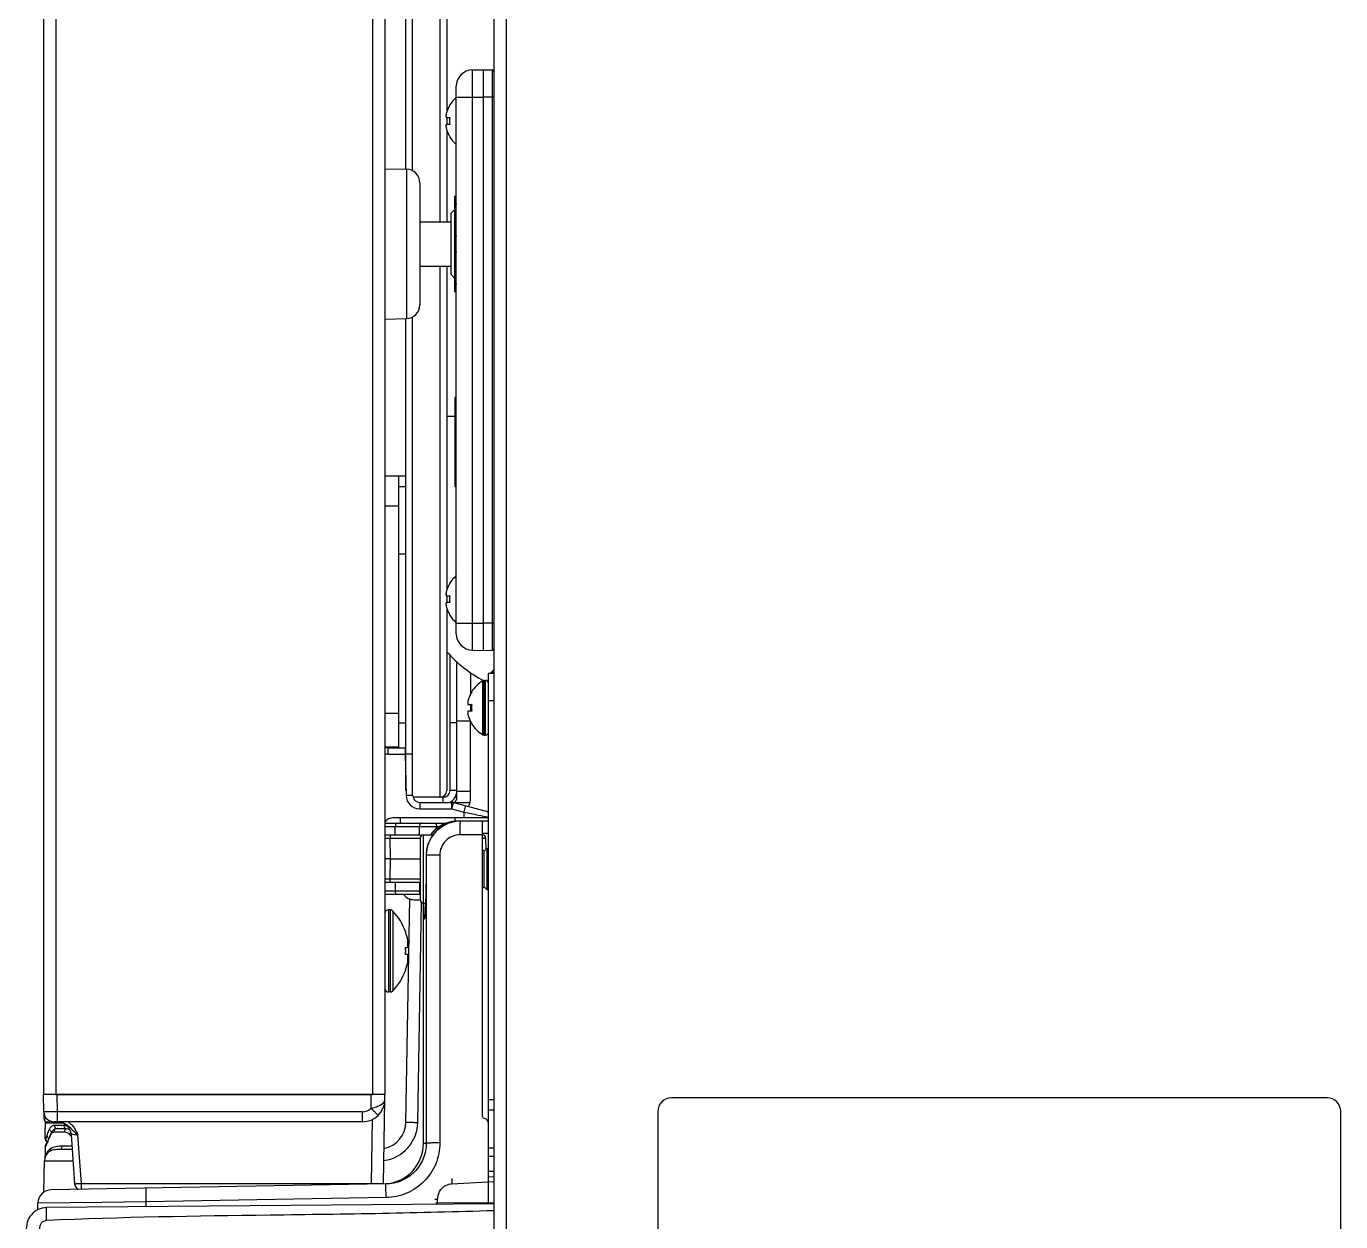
# Model space of a CAD drawing. Header units: millimetres. Extents: x -1686 to 4120, y -1850 to 2563.
# Drawn here: x -1627.7 to -1435.3, y -52.5 to 122.5 of the extents above; entities that cross this region are included whole.
import ezdxf

# ---------------------------------------------------------------- set-up
doc = ezdxf.new("R2010")
doc.units = ezdxf.units.MM
doc.header["$LTSCALE"] = 65.395
doc.layers.get('0').update_dxf_attribs({"linetype": 'CONTINUOUS'})
for name, color, linetype in [('02___PRT_ALL_AXES', 7, 'CONTINUOUS'), ('ASSI', 7, 'CONTINUOUS'), ('GEOM', 7, 'CONTINUOUS')]:
    doc.layers.add(name, color=color, linetype=linetype)

msp = doc.modelspace()

# ---------------------------------------------------------------- linework, layer by layer
at = {"linetype": 'Continuous'}
for p, q in [((-1625.21, 673.13), (-1625.21, -33.87)), ((-1623.41, 673.13), (-1623.41, -33.87)), ((-1577.01, 673.13), (-1577.01, -33.87)), ((-1575.21, 673.13), (-1575.21, -33.87)), ((-1559.26, 672.93), (-1559.26, -49.87)), ((-1557.46, 672.93), (-1557.46, -126.57)), ((-1562.4, 116.1), (-1560.76, 116.13)), ((-1560.76, 31.13), (-1560.76, 116.13)), ((-1560.76, 116.13), (-1559.5, 116.11)), ((-1559.5, 116.11), (-1559.5, 31.15)), ((-1559.26, 112.13), (-1560.76, 112.13)), ((-1565.74, 110.93), (-1565.7, 110.93)), ((-1566.25, 109.13), (-1565.7, 109.13)), ((-1565.7, 108.13), (-1566.25, 108.13)), ((-1565.7, 106.33), (-1565.74, 106.33)), ((-1565.01, 97.61), (-1565, 97.63)), ((-1565.01, 97.61), (-1565.01, 83.65)), ((-1565, 97.63), (-1564.76, 97.63)), ((-1565.51, 95.13), (-1565.01, 95.63)), ((-1565.51, 86.13), (-1565.51, 95.13)), ((-1565.51, 86.13), (-1565.01, 85.63)), ((-1565.01, 83.65), (-1565, 83.63)), ((-1564.76, 83.63), (-1565, 83.63)), ((-1564.91, 65.38), (-1566.16, 65.38)), ((-1575.16, 16.85), (-1575.16, 56.63)), ((-1572.16, 56.63), (-1575.16, 56.63)), ((-1573.16, 16.88), (-1573.16, 56.63)), ((-1573.16, 52.26), (-1575.16, 52.26)), ((-1565.74, 40.93), (-1565.7, 40.93)), ((-1566.25, 39.13), (-1565.7, 39.13)), ((-1565.7, 38.13), (-1566.25, 38.13)), ((-1565.7, 36.33), (-1565.74, 36.33)), ((-1559.26, 35.13), (-1560.76, 35.13)), ((-1560.76, 31.13), (-1559.5, 31.15)), ((-1564.66, 9.63), (-1564.66, 29.43)), ((-1562.66, 27.85), (-1562.66, 24.76)), ((-1562.54, 25.03), (-1562.5, 25.03)), ((-1563.05, 23.23), (-1562.5, 23.23)), ((-1562.66, 23.23), (-1562.66, 22.23)), ((-1573.16, 21.91), (-1575.16, 21.91)), ((-1562.5, 22.23), (-1563.05, 22.23)), ((-1562.7, 20.78), (-1564.66, 20.78)), ((-1562.66, 9.63), (-1562.66, 20.71)), ((-1562.5, 20.43), (-1562.54, 20.43)), ((-1573.16, 16.94), (-1575.16, 16.94)), ((-1564.66, 10.52), (-1562.66, 10.52)), ((-1565.03, 8.85), (-1562.76, 8.85)), ((-1574.71, -6.87), (-1574.71, -18.87)), ((-1574.42, -6.87), (-1574.42, -18.87)), ((-1574.06, -7.02), (-1574.06, -18.72)), ((-1572.18, -10.12), (-1572.17, -10.12)), ((-1572.18, -12.37), (-1571.87, -12.37)), ((-1571.87, -13.37), (-1572.18, -13.37)), ((-1572.17, -15.62), (-1572.18, -15.62)), ((-1575.21, -33.87), (-1625.21, -33.87)), ((-1625.16, -36.4), (-1625.15, -37.38)), ((-1575.43, -46.89), (-1575.22, -34.68)), ((-1624.96, -38.08), (-1624.96, -38.87)), ((-1622.33, -38.08), (-1624.96, -38.08)), ((-1624.65, -37.87), (-1623.53, -37.87)), ((-1623.61, -38.37), (-1622.24, -38.37)), ((-1577.18, -46.89), (-1577.02, -37.51)), ((-1624.96, -40.37), (-1624.89, -40.37)), ((-1623.16, -38.87), (-1621.83, -38.87)), ((-1621.83, -38.87), (-1621.57, -38.91)), ((-1621.57, -38.91), (-1621.39, -39.01)), ((-1621.17, -39.73), (-1620.66, -46.94)), ((-1619.66, -46.89), (-1620.16, -39.83)), ((-1619.66, -47.76), (-1619.66, -46.89)), ((-1619.66, -46.89), (-1577.18, -46.89)), ((-1577.18, -47.02), (-1577.18, -46.89))]:
    msp.add_line(p, q, dxfattribs=at)
msp.add_lwpolyline([(-1623.12, -37.88), (-1622.54, -37.97), (-1621.97, -38.27), (-1621.53, -38.72), (-1621.25, -39.3), (-1621.17, -39.73)], dxfattribs=at)
for centre, radius, start, end in [((-1559.51, 115.86), 0.25, 0, 89), ((-1561.76, 108.48), 4.64, 163.6036, 165.6824), ((-1561.73, 108.48), 4.67, 162.6228, 163.6051), ((-1561.71, 108.47), 4.68, 161.535, 162.6227), ((-1561.7, 108.46), 4.7, 159.4813, 161.5344), ((-1561.69, 108.46), 4.72, 158.9977, 159.4819), ((-1561.68, 108.46), 4.72, 157.4524, 158.9975), ((-1561.67, 108.46), 4.73, 156.6826, 157.4526), ((-1561.67, 108.45), 4.73, 155.4278, 156.6825), ((-1561.66, 108.45), 4.74, 154.4598, 155.4278), ((-1561.66, 108.45), 4.74, 153.3188, 154.4598), ((-1561.66, 108.45), 4.75, 151.9926, 153.3187), ((-1561.65, 108.45), 4.75, 151.0316, 151.9926), ((-1561.65, 108.44), 4.75, 148.4659, 151.0313), ((-1564.3, 109.38), 1.97, 175.714, 176.9766), ((-1564.31, 109.38), 1.96, 176.9771, 178.0037), ((-1564.32, 109.38), 1.95, 178.0037, 179.0738), ((-1564.32, 109.38), 1.95, 179.0741, 180.1995), ((-1564.32, 109.38), 1.95, 180.1995, 181.1541), ((-1564.31, 109.38), 1.95, 181.1545, 182.3767), ((-1564.31, 109.38), 1.96, 182.3765, 183.2159), ((-1564.3, 109.38), 1.97, 183.2167, 184.6016), ((-1564.3, 107.88), 1.97, 175.3984, 176.7833), ((-1564.31, 107.88), 1.96, 176.7841, 177.6235), ((-1564.31, 107.88), 1.96, 177.6234, 178.8455), ((-1564.32, 107.88), 1.95, 178.8459, 180.9258), ((-1564.32, 107.88), 1.95, 180.9261, 181.9964), ((-1564.31, 107.88), 1.96, 181.9964, 183.0228), ((-1564.26, 109.38), 2.01, 172.7256, 174.8598), ((-1564.29, 109.38), 1.98, 174.8627, 175.7144), ((-1564.28, 109.38), 1.98, 184.6009, 185.2558), ((-1564.26, 109.38), 2.01, 185.2585, 187.2741), ((-1564.26, 107.88), 2.01, 172.7259, 174.7415), ((-1564.28, 107.88), 1.98, 174.7442, 175.3991), ((-1561.95, 108.63), 3.79, 172.4013, 179.9911), ((-1561.95, 108.63), 3.79, 180.0089, 187.5987), ((-1564.3, 107.88), 1.97, 183.0233, 184.286), ((-1564.29, 107.88), 1.98, 184.2856, 185.1372), ((-1564.26, 107.88), 2.01, 185.1401, 187.2744), ((-1561.76, 108.78), 4.64, 194.3176, 196.3964), ((-1561.73, 108.79), 4.67, 196.3949, 197.3772), ((-1561.71, 108.79), 4.68, 197.3773, 198.465), ((-1561.7, 108.8), 4.7, 198.4656, 200.5187), ((-1561.69, 108.8), 4.72, 200.5181, 201.0023), ((-1561.68, 108.8), 4.72, 201.0025, 202.5476), ((-1561.67, 108.81), 4.73, 202.5474, 203.3174), ((-1561.67, 108.81), 4.73, 203.3175, 204.5722), ((-1561.66, 108.81), 4.74, 204.5722, 205.5402), ((-1561.66, 108.81), 4.74, 205.5402, 206.6812), ((-1561.66, 108.81), 4.75, 206.6813, 208.0074), ((-1561.65, 108.82), 4.75, 208.0074, 208.9684), ((-1561.65, 108.82), 4.75, 208.9687, 211.5341), ((-1561.67, 38.45), 4.73, 155.4278, 156.6825), ((-1561.66, 38.45), 4.74, 154.4598, 155.4278), ((-1561.66, 38.45), 4.74, 153.3188, 154.4598), ((-1561.66, 38.45), 4.75, 151.9926, 153.3187), ((-1561.65, 38.45), 4.75, 151.0316, 151.9926), ((-1561.65, 38.44), 4.75, 148.4659, 151.0313), ((-1564.3, 39.38), 1.97, 175.714, 176.9766), ((-1564.31, 39.38), 1.96, 176.9771, 178.0037), ((-1564.32, 39.38), 1.95, 178.0037, 179.0738), ((-1564.32, 39.38), 1.95, 179.0741, 180.1995), ((-1564.32, 39.38), 1.95, 180.1995, 181.1541), ((-1564.31, 39.38), 1.95, 181.1545, 182.3767), ((-1564.31, 39.38), 1.96, 182.3765, 183.2159), ((-1564.3, 39.38), 1.97, 183.2167, 184.6016), ((-1564.26, 39.38), 2.01, 172.7256, 174.8598), ((-1564.29, 39.38), 1.98, 174.8627, 175.7144), ((-1564.28, 39.38), 1.98, 184.6009, 185.2558), ((-1564.26, 39.38), 2.01, 185.2585, 187.2741), ((-1561.76, 38.48), 4.64, 163.6036, 165.6824), ((-1561.73, 38.48), 4.67, 162.6228, 163.6051), ((-1561.71, 38.47), 4.68, 161.535, 162.6227), ((-1561.7, 38.46), 4.7, 159.4813, 161.5344), ((-1561.69, 38.46), 4.72, 158.9977, 159.4819), ((-1561.68, 38.46), 4.72, 157.4524, 158.9975), ((-1561.67, 38.46), 4.73, 156.6826, 157.4526), ((-1561.95, 38.63), 3.79, 172.4013, 179.9911), ((-1561.95, 38.63), 3.79, 180.0089, 187.5987), ((-1564.3, 37.88), 1.97, 175.3984, 176.7833), ((-1564.31, 37.88), 1.96, 176.7841, 177.6235), ((-1564.31, 37.88), 1.96, 177.6234, 178.8455), ((-1564.32, 37.88), 1.95, 178.8459, 180.9258), ((-1564.32, 37.88), 1.95, 180.9261, 181.9964), ((-1564.31, 37.88), 1.96, 181.9964, 183.0228), ((-1564.3, 37.88), 1.97, 183.0233, 184.286), ((-1564.26, 37.88), 2.01, 172.7259, 174.7415), ((-1564.28, 37.88), 1.98, 174.7442, 175.3991), ((-1564.29, 37.88), 1.98, 184.2856, 185.1372), ((-1564.26, 37.88), 2.01, 185.1401, 187.2744), ((-1561.76, 38.78), 4.64, 194.3176, 196.3964), ((-1561.73, 38.79), 4.67, 196.3949, 197.3772), ((-1561.71, 38.79), 4.68, 197.3773, 198.465), ((-1561.7, 38.8), 4.7, 198.4656, 200.5187), ((-1561.69, 38.8), 4.72, 200.5181, 201.0023), ((-1561.68, 38.8), 4.72, 201.0025, 202.5476), ((-1561.67, 38.81), 4.73, 202.5474, 203.3174), ((-1561.67, 38.81), 4.73, 203.3175, 204.5722), ((-1561.66, 38.81), 4.74, 204.5722, 205.5402), ((-1561.66, 38.81), 4.74, 205.5402, 206.6812), ((-1561.66, 38.81), 4.75, 206.6813, 208.0074), ((-1561.65, 38.82), 4.75, 208.0074, 208.9684), ((-1561.65, 38.82), 4.75, 208.9687, 211.5341), ((-1551.53, 43.98), 19.6, 221.7348, 241.8439), ((-1559.51, 31.4), 0.25, 271, 360), ((-1558.45, 22.54), 4.75, 148.4659, 151.0313), ((-1561.1, 23.48), 1.97, 175.714, 176.9766), ((-1561.11, 23.48), 1.96, 176.9771, 178.0037), ((-1561.12, 23.48), 1.95, 178.0037, 179.0738), ((-1561.12, 23.48), 1.95, 179.0741, 180.1995), ((-1561.12, 23.48), 1.95, 180.1995, 181.1541), ((-1561.11, 23.48), 1.95, 181.1545, 182.3767), ((-1561.11, 23.48), 1.96, 182.3765, 183.2159), ((-1561.1, 23.48), 1.97, 183.2167, 184.6016), ((-1561.06, 23.48), 2.01, 172.7256, 174.8598), ((-1561.09, 23.48), 1.98, 174.8627, 175.7144), ((-1561.08, 23.48), 1.98, 184.6009, 185.2558), ((-1561.06, 23.48), 2.01, 185.2585, 187.2741), ((-1558.56, 22.58), 4.64, 163.6036, 165.6824), ((-1558.53, 22.58), 4.67, 162.6228, 163.6051), ((-1558.51, 22.57), 4.68, 161.535, 162.6227), ((-1558.5, 22.56), 4.7, 159.4813, 161.5344), ((-1558.49, 22.56), 4.72, 158.9977, 159.4819), ((-1558.48, 22.56), 4.72, 157.4524, 158.9975), ((-1558.47, 22.56), 4.73, 156.6826, 157.4526), ((-1558.47, 22.55), 4.73, 155.4278, 156.6825), ((-1558.46, 22.55), 4.74, 154.4598, 155.4278), ((-1558.46, 22.55), 4.74, 153.3188, 154.4598), ((-1558.46, 22.55), 4.75, 151.9926, 153.3187), ((-1558.45, 22.55), 4.75, 151.0316, 151.9926), ((-1558.75, 22.73), 3.79, 172.4013, 179.9911), ((-1561.1, 21.98), 1.97, 175.3984, 176.7833), ((-1561.11, 21.98), 1.96, 176.7841, 177.6235), ((-1561.11, 21.98), 1.96, 177.6234, 178.8455), ((-1561.12, 21.98), 1.95, 178.8459, 180.9258), ((-1561.12, 21.98), 1.95, 180.9261, 181.9964), ((-1561.11, 21.98), 1.96, 181.9964, 183.0228), ((-1561.1, 21.98), 1.97, 183.0233, 184.286), ((-1561.06, 21.98), 2.01, 172.7259, 174.7415), ((-1561.08, 21.98), 1.98, 174.7442, 175.3991), ((-1561.09, 21.98), 1.98, 184.2856, 185.1372), ((-1561.06, 21.98), 2.01, 185.1401, 187.2744), ((-1558.56, 22.88), 4.64, 194.3176, 196.3964), ((-1558.53, 22.89), 4.67, 196.3949, 197.3772), ((-1558.51, 22.89), 4.68, 197.3773, 198.465), ((-1558.5, 22.9), 4.7, 198.4656, 200.5187), ((-1558.49, 22.9), 4.72, 200.5181, 201.0023), ((-1558.48, 22.9), 4.72, 201.0025, 202.5476), ((-1558.75, 22.73), 3.79, 180.0089, 187.5987), ((-1558.47, 22.91), 4.73, 202.5474, 203.3174), ((-1558.47, 22.91), 4.73, 203.3175, 204.5722), ((-1558.46, 22.91), 4.74, 204.5722, 205.5402), ((-1558.46, 22.91), 4.74, 205.5402, 206.6812), ((-1558.46, 22.91), 4.75, 206.6813, 208.0074), ((-1558.45, 22.92), 4.75, 208.0074, 208.9684), ((-1558.45, 22.92), 4.75, 208.9687, 211.5341), ((-1565.66, 9.63), 1, 305.5405, 360), ((-1565.66, 9.63), 3, 332.8867, 360), ((-1574.71, -7.37), 0.5, 90, 180), ((-1574.42, -7.37), 0.5, 43.7747, 90), ((-1580.16, -12.87), 8.44, 10.6622, 19.0271), ((-1576.03, -11.84), 4.2, 5.265, 7.2923), ((-1576.01, -11.84), 4.18, 3.3885, 5.2645), ((-1580.16, -12.87), 7.99, 356.4122, 3.5878), ((-1576.03, -11.84), 4.2, 352.7078, 354.482), ((-1576.03, -13.9), 4.2, 5.518, 7.2922), ((-1576.01, -11.84), 4.18, 355.388, 356.2594), ((-1576.02, -11.84), 4.19, 354.4827, 355.3879), ((-1576, -11.84), 4.17, 2.8385, 3.3879), ((-1576, -11.84), 4.17, 1.5995, 2.8386), ((-1576, -11.84), 4.16, 0.8211, 1.5994), ((-1576, -11.84), 4.16, 358.0413, 358.8223), ((-1576, -11.84), 4.17, 357.1771, 358.0412), ((-1576.01, -11.84), 4.17, 356.2595, 357.177), ((-1576, -11.84), 4.16, 359.8252, 0.8211), ((-1576, -11.84), 4.16, 358.8223, 359.8252), ((-1580.16, -12.87), 8.44, 340.9729, 349.3378), ((-1576.03, -13.9), 4.2, 352.7077, 354.735), ((-1576.02, -13.9), 4.19, 4.6121, 5.5173), ((-1576.01, -13.9), 4.18, 3.7406, 4.612), ((-1576.01, -13.9), 4.18, 354.7355, 356.6115), ((-1576.01, -13.9), 4.17, 2.823, 3.7405), ((-1576, -13.9), 4.17, 1.9588, 2.8229), ((-1576, -13.9), 4.16, 1.1777, 1.9587), ((-1576, -13.9), 4.16, 358.4006, 359.1789), ((-1576, -13.9), 4.17, 357.1614, 358.4005), ((-1576, -13.9), 4.17, 356.6121, 357.1615), ((-1576, -13.9), 4.16, 0.1748, 1.1777), ((-1576, -13.9), 4.16, 359.1789, 0.1748), ((-1574.71, -18.37), 0.5, 180, 270), ((-1574.42, -18.37), 0.5, 270, 316.2253), ((-1624.65, -37.37), 0.5, 181, 269.9925), ((-1624.46, -38.08), 0.5, 148.0981, 180), ((-1624.46, -40.37), 0.5, 181.9036, 250.3654), ((-1623.76, -38.76), 0.622, 245.8854, 249.6921), ((-1623.16, -39.43), 0.561, 90.0088, 94.3493), ((-1624.4, -40.38), 0.492, 240.0231, 244.6484), ((-1619.66, -46.87), 1, 184.0843, 244.9004), ((-1576.43, -46.87), 1, 353.1281, 359)]:
    msp.add_arc(centre, radius, start, end, dxfattribs=at)
for points, knots in [([(-1564.76, 96.52), (-1564.84, 96.13), (-1564.96, 95.34), (-1565.02, 94.13), (-1564.96, 92.93), (-1564.84, 92.13), (-1564.76, 91.74)], [0, 0, 0, 0, 0.250299, 0.5, 0.749701, 1, 1, 1, 1]), ([(-1564.76, 89.52), (-1564.84, 89.13), (-1564.96, 88.34), (-1565.02, 87.13), (-1564.96, 85.93), (-1564.84, 85.13), (-1564.76, 84.74)], [0, 0, 0, 0, 0.250299, 0.5, 0.749701, 1, 1, 1, 1]), ([(-1625.15, -37.38), (-1625.15, -37.38), (-1625.13, -37.38), (-1625.12, -37.38), (-1625.09, -37.38), (-1625.05, -37.38), (-1624.99, -37.38), (-1624.9, -37.38), (-1624.82, -37.38), (-1624.77, -37.38)], [0, 0, 0, 0, 0.016334, 0.064686, 0.144807, 0.25637, 0.398666, 0.570722, 1, 1, 1, 1]), ([(-1624.33, -38.96), (-1624.29, -38.87), (-1624.2, -38.71), (-1624.03, -38.52), (-1623.83, -38.39), (-1623.68, -38.37), (-1623.61, -38.37)], [0, 0, 0, 0, 0.29833, 0.55327, 0.779626, 1, 1, 1, 1]), ([(-1623.61, -38.37), (-1623.61, -38.45), (-1623.57, -38.63), (-1623.45, -38.76), (-1623.38, -38.8)], [0, 0, 0, 0, 0.509936, 1, 1, 1, 1]), ([(-1623.12, -37.87), (-1622.81, -37.87), (-1622.2, -38.01), (-1621.44, -38.54), (-1620.94, -39.11), (-1620.56, -39.47), (-1620.34, -39.68), (-1620.22, -39.78), (-1620.16, -39.83)], [0, 0, 0, 0, 0.25101, 0.501188, 0.749139, 0.873783, 0.936762, 1, 1, 1, 1]), ([(-1622.24, -38.37), (-1622.24, -38.45), (-1622.21, -38.62), (-1622.1, -38.76), (-1622.04, -38.8)], [0, 0, 0, 0, 0.520016, 1, 1, 1, 1]), ([(-1622.24, -38.37), (-1622.21, -38.37), (-1622.05, -38.38), (-1621.9, -38.41), (-1621.8, -38.44)], [0, 0, 0, 0, 0.241282, 1, 1, 1, 1]), ([(-1621.59, -37.87), (-1621.42, -37.98), (-1621.1, -38.25), (-1620.72, -38.74), (-1620.47, -39.18), (-1620.29, -39.55), (-1620.2, -39.74), (-1620.16, -39.83)], [0, 0, 0, 0, 0.249853, 0.499776, 0.749824, 0.87491, 1, 1, 1, 1]), ([(-1624.89, -40.37), (-1624.88, -40.37), (-1624.84, -40.33), (-1624.8, -40.25), (-1624.74, -40.11), (-1624.71, -40.01), (-1624.69, -39.95)], [0, 0, 0, 0, 0.100823, 0.297023, 0.59776, 1, 1, 1, 1]), ([(-1624.69, -39.95), (-1624.67, -39.86), (-1624.56, -39.53), (-1624.43, -39.2), (-1624.33, -38.96)], [0, 0, 0, 0, 0.245496, 1, 1, 1, 1]), ([(-1624.69, -39.95), (-1624.68, -40.02), (-1624.62, -40.16), (-1624.49, -40.26), (-1624.43, -40.29)], [0, 0, 0, 0, 0.476562, 1, 1, 1, 1]), ([(-1624.33, -38.96), (-1624.32, -38.98), (-1624.3, -39.06), (-1624.26, -39.13), (-1624.22, -39.17)], [0, 0, 0, 0, 0.238356, 1, 1, 1, 1]), ([(-1622.04, -38.8), (-1622.02, -38.81), (-1621.96, -38.85), (-1621.89, -38.87), (-1621.83, -38.87)], [0, 0, 0, 0, 0.258817, 1, 1, 1, 1]), ([(-1620.16, -39.83), (-1620.29, -39.82), (-1620.48, -39.79), (-1620.71, -39.76), (-1620.86, -39.75), (-1620.99, -39.73), (-1621.08, -39.72), (-1621.14, -39.72), (-1621.16, -39.72), (-1621.17, -39.73), (-1621.17, -39.73)], [0, 0, 0, 0, 0.380185, 0.552838, 0.704885, 0.830075, 0.923164, 0.980271, 0.994636, 1, 1, 1, 1]), ([(-1620.66, -46.94), (-1620.66, -46.94), (-1620.65, -46.94), (-1620.64, -46.94), (-1620.61, -46.94), (-1620.56, -46.94), (-1620.48, -46.94), (-1620.36, -46.93), (-1620.21, -46.92), (-1619.97, -46.91), (-1619.79, -46.9), (-1619.66, -46.89)], [0, 0, 0, 0, 0.005092, 0.019608, 0.043487, 0.076527, 0.168971, 0.293211, 0.444584, 0.617423, 1, 1, 1, 1]), ([(-1577.18, -46.89), (-1576.98, -46.89), (-1576.59, -46.89), (-1576.07, -46.9), (-1575.7, -46.89), (-1575.51, -46.89), (-1575.44, -46.89)], [0, 0, 0, 0, 0.359829, 0.671967, 0.895211, 1, 1, 1, 1]), ([(-1575.44, -46.89), (-1575.44, -46.89), (-1575.44, -46.89), (-1575.43, -46.89), (-1575.43, -46.89)], [0, 0, 0, 0, 0.737886, 1, 1, 1, 1])]:
    msp.add_open_spline(points, degree=3, knots=knots, dxfattribs=at)
for points in [[(-1624.89, -40.37), (-1624.89, -40.46), (-1624.87, -40.54), (-1624.83, -40.62)], [(-1624.22, -39.17), (-1624.16, -39.24), (-1624.09, -39.29), (-1624.01, -39.32)], [(-1623.38, -38.8), (-1623.32, -38.84), (-1623.23, -38.87), (-1623.16, -38.87)], [(-1624.83, -40.62), (-1624.78, -40.69), (-1624.72, -40.76), (-1624.64, -40.8)]]:
    msp.add_open_spline(points, degree=3, dxfattribs=at)
at = {"layer": '02___PRT_ALL_AXES', "linetype": 'Continuous'}
msp.add_line((-1624.96, -40.37), (-1624.96, -38.87), dxfattribs=at)
at = {"layer": 'ASSI', "linetype": 'Continuous'}
for p, q in [((-1570.11, 93.88), (-1565.51, 93.88)), ((-1570.11, 87.38), (-1565.51, 87.38)), ((-1564.76, 68.23), (-1564.81, 68.23)), ((-1564.81, 55.03), (-1564.76, 55.03)), ((-1575.16, 38.63), (-1575.18, 38.63)), ((-1560.86, 18.79), (-1560.86, 26.68)), ((-1560.66, 18.73), (-1560.66, 26.73)), ((-1560.66, 26.73), (-1560.46, 26.73)), ((-1560.46, 18.73), (-1560.46, 26.73)), ((-1560.66, 18.73), (-1560.46, 18.73)), ((-1572.91, 5.86), (-1572.91, 6.63)), ((-1564.91, 6.1), (-1564.91, 6.63)), ((-1569.56, -5.87), (-1569.56, 4.13)), ((-1569.56, 4.13), (-1568.15, 4.13)), ((-1570.06, 3.63), (-1570.06, -5.37)), ((-1560.27, 2.13), (-1560.17, 2.13)), ((-1560.27, -3.87), (-1560.17, -3.87)), ((-1574.42, -6.87), (-1574.71, -6.87)), ((-1569.56, -5.87), (-1569.26, -5.87)), ((-1574.42, -18.87), (-1574.71, -18.87))]:
    msp.add_line(p, q, dxfattribs=at)
for centre, radius, start, end in [((-1561.64, 108.43), 4.8, 130.6007, 148.5421), ((-1561.64, 108.83), 4.8, 211.4579, 229.3993), ((-1561.64, 38.43), 4.8, 130.6007, 148.5421), ((-1561.64, 38.83), 4.8, 211.4579, 229.3993), ((-1558.44, 22.53), 4.8, 120.3012, 148.5421), ((-1560.66, 26.33), 0.4, 90, 120.3012), ((-1560.46, 26.33), 0.4, 0, 90), ((-1558.44, 22.93), 4.8, 211.4579, 239.6988), ((-1560.66, 19.13), 0.4, 239.6988, 270), ((-1560.46, 19.13), 0.4, 270, 360), ((-1569.56, 3.63), 0.5, 90, 180), ((-1569.56, -5.37), 0.5, 180, 270), ((-1580.16, -12.87), 8.45, 19.0287, 43.7747), ((-1580.16, -12.87), 8.45, 316.2253, 340.9713)]:
    msp.add_arc(centre, radius, start, end, dxfattribs=at)
at = {"layer": 'GEOM', "linetype": 'Continuous'}
for p, q in [((-1572.16, 101.58), (-1572.16, 154.01)), ((-1571.16, 101.33), (-1571.16, 154.07)), ((-1567.16, 154.57), (-1567.16, 93.88)), ((-1566.16, 154.77), (-1566.16, 109.96)), ((-1562.4, 116.1), (-1560.76, 116.13)), ((-1562.4, 31.16), (-1562.4, 116.1)), ((-1564.76, 33.56), (-1564.76, 113.7)), ((-1564.76, 112.13), (-1560.76, 112.13)), ((-1566.16, 109.13), (-1566.16, 108.13)), ((-1566.16, 107.31), (-1566.16, 93.88)), ((-1575.21, 101.63), (-1572.07, 101.58)), ((-1572.07, 101.58), (-1572.07, 79.69)), ((-1570.11, 99.58), (-1570.11, 81.69)), ((-1567.16, 87.38), (-1567.16, 9.63)), ((-1566.16, 87.38), (-1566.16, 39.96)), ((-1575.21, 79.63), (-1572.07, 79.69)), ((-1572.16, 10.63), (-1572.16, 79.68)), ((-1571.16, 9.86), (-1571.16, 79.94)), ((-1564.91, 55.13), (-1564.91, 68.13)), ((-1564.81, 55.03), (-1564.81, 68.23)), ((-1564.91, 61.63), (-1564.81, 61.63)), ((-1573.16, 55.13), (-1572.16, 55.13)), ((-1573.16, 45.25), (-1572.16, 45.25)), ((-1575.16, 43.83), (-1575.21, 43.91)), ((-1566.16, 39.13), (-1566.16, 38.13)), ((-1566.16, 37.31), (-1566.16, 10.63)), ((-1564.76, 35.13), (-1560.76, 35.13)), ((-1562.4, 31.16), (-1560.76, 31.13)), ((-1565.66, 10.63), (-1565.66, 30.4)), ((-1560.06, -38.11), (-1560.06, 27.73)), ((-1559.26, 27.73), (-1560.06, 27.73)), ((-1559.26, 27.73), (-1559.53, 28)), ((-1559.26, 23.73), (-1560.06, 23.73)), ((-1575.16, 22.83), (-1575.21, 22.91)), ((-1573.16, 20.51), (-1572.16, 20.51)), ((-1564.66, 20.51), (-1565.66, 20.51)), ((-1575.16, 18.33), (-1575.21, 18.41)), ((-1574.78, 16.88), (-1574.78, 15.93)), ((-1574.78, 16.88), (-1572.23, 16.88)), ((-1574.78, 15.93), (-1572.23, 15.93)), ((-1572.23, 16.88), (-1572.23, 15.93)), ((-1572.23, 15.93), (-1572.12, 9.9)), ((-1566.66, 9.63), (-1571.09, 9.63)), ((-1566.66, 8.88), (-1566.66, 9.77)), ((-1564.66, 10.63), (-1565.66, 10.63)), ((-1564.66, 9.63), (-1564.94, 9.63)), ((-1570.12, 8.88), (-1570.12, 7.93)), ((-1570.12, 8.88), (-1565.44, 8.88)), ((-1570.12, 7.93), (-1565.44, 7.93)), ((-1565.44, 8.88), (-1565.44, 7.93)), ((-1565.44, 7.93), (-1563.66, 7.46)), ((-1565.18, 8.85), (-1560.4, 7.58)), ((-1575.21, 5.86), (-1566.11, 5.86)), ((-1560.06, 6.63), (-1573.99, 6.63)), ((-1565.03, 6.06), (-1565.99, 5.79)), ((-1564.17, 6.13), (-1565.03, 6.06)), ((-1560.06, 6.13), (-1564.91, 6.13)), ((-1563.66, 7.46), (-1563.66, 6.63)), ((-1560.91, -37.12), (-1560.91, 6.13)), ((-1575.21, 5.36), (-1567.16, 5.36)), ((-1575.21, 4.13), (-1570.2, 4.13)), ((-1574.46, 4.13), (-1574.46, 3.64)), ((-1573.71, 4.13), (-1573.69, 5.36)), ((-1570.17, 4.13), (-1570.16, 5.36)), ((-1567.65, 5.05), (-1567.66, 5.36)), ((-1560.91, 4.14), (-1564.18, 4.14)), ((-1560.91, 4.39), (-1560.06, 4.39)), ((-1575.21, 3.64), (-1574.46, 3.64)), ((-1574.41, 0.63), (-1574.46, 3.64)), ((-1574.46, 3.64), (-1570.06, 3.64)), ((-1560.91, 1.97), (-1560.67, 1.73)), ((-1560.9, 3.64), (-1560.46, 3.64)), ((-1560.67, 1.73), (-1560.27, 2.13)), ((-1560.46, 3.64), (-1560.43, 1.97)), ((-1560.27, 2.13), (-1560.27, -3.87)), ((-1560.27, 2.13), (-1560.17, 2.13)), ((-1560.17, 2.13), (-1560.17, -3.87)), ((-1574.41, 0.63), (-1575.21, 0.63)), ((-1574.46, -2.38), (-1574.41, 0.63)), ((-1574.41, 0.63), (-1570.06, 0.63)), ((-1569.18, 1.13), (-1569.18, 1.13)), ((-1569.18, 1.13), (-1569.18, -1.19)), ((-1569.18, 1.13), (-1569.16, 1.13)), ((-1569.16, 1.13), (-1569.15, -40.98)), ((-1567.18, 1.14), (-1567.17, -40.97)), ((-1560.67, -3.47), (-1560.67, 1.73)), ((-1569.18, -1.19), (-1569.18, -1.19)), ((-1574.46, -2.38), (-1575.21, -2.38)), ((-1570.2, -2.87), (-1575.21, -2.87)), ((-1574.46, -2.87), (-1574.46, -2.38)), ((-1570.06, -2.38), (-1574.46, -2.38)), ((-1573.71, -2.87), (-1573.69, -4.1)), ((-1570.17, -2.87), (-1570.16, -4.1)), ((-1560.91, -3.71), (-1560.67, -3.47)), ((-1560.67, -3.47), (-1560.27, -3.87)), ((-1570.06, -4.1), (-1575.21, -4.1)), ((-1570.06, -4.59), (-1575.21, -4.59)), ((-1572.14, -37.94), (-1571.57, -5.25)), ((-1570.91, -5.37), (-1570.06, -5.37)), ((-1560.27, -3.87), (-1560.17, -3.87)), ((-1570.39, -37.96), (-1569.83, -5.79)), ((-1569.56, -40.99), (-1569.56, -5.87)), ((-1569.53, -5.89), (-1569.53, -5.87)), ((-1625.16, -36.4), (-1625.21, -33.87)), ((-1623.41, -33.87), (-1577.01, -33.87)), ((-1623.16, -36.4), (-1623.21, -33.87)), ((-1577.24, -35.89), (-1577.21, -33.87)), ((-1575.22, -34.68), (-1575.21, -33.87)), ((-1437.26, -34.37), (-1533.26, -34.37)), ((-1623.16, -37.87), (-1623.16, -36.4)), ((-1578.47, -36.4), (-1623.16, -36.4)), ((-1578.47, -37.87), (-1578.47, -36.4)), ((-1559.26, -34.67), (-1560.06, -34.67)), ((-1559.26, -36.17), (-1560.06, -36.17)), ((-1535.26, -36.37), (-1535.26, -92.37)), ((-1435.26, -92.37), (-1435.26, -36.37)), ((-1578.47, -37.87), (-1623.66, -37.87)), ((-1560.06, -49.88), (-1560.06, -38.11)), ((-1624.06, -39.48), (-1624.23, -39.84)), ((-1623.98, -39.34), (-1624.06, -39.48)), ((-1624.06, -39.48), (-1624.06, -39.48)), ((-1623.76, -39.08), (-1623.98, -39.34)), ((-1623.65, -39.36), (-1622.13, -39.36)), ((-1623.13, -38.87), (-1621.83, -38.87)), ((-1624.95, -41.36), (-1624.97, -42.94)), ((-1624.95, -41.36), (-1624.87, -41.36)), ((-1624.67, -40.96), (-1624.69, -40.99)), ((-1624.63, -40.85), (-1624.67, -40.96)), ((-1624.62, -40.84), (-1624.66, -40.92)), ((-1624.58, -40.7), (-1624.63, -40.85)), ((-1624.58, -40.7), (-1624.59, -40.86)), ((-1622.83, -41.87), (-1621.02, -41.87)), ((-1622.41, -41.37), (-1621.05, -41.37)), ((-1569.56, -40.99), (-1569.15, -40.98)), ((-1560.06, -41.7), (-1559.26, -41.7)), ((-1625.15, -48.19), (-1625.07, -43.59)), ((-1625.07, -43.59), (-1620.93, -43.59)), ((-1559.26, -42.96), (-1560.06, -42.96)), ((-1559.26, -45.17), (-1560.06, -45.17)), ((-1560.06, -45.91), (-1559.26, -45.87)), ((-1575.06, -46.98), (-1624.06, -47.84)), ((-1565.39, -46.94), (-1559.26, -46.62)), ((-1626.05, -50.76), (-1626.03, -49.8)), ((-1616.59, -49.67), (-1626.03, -49.8)), ((-1559.26, -49.87), (-1624.75, -50.44)), ((-1610.16, -49.59), (-1616.59, -49.67)), ((-1610.18, -50.31), (-1610.16, -49.59)), ((-1575.04, -48.97), (-1610.16, -49.59)), ((-1567.89, -49.19), (-1567.52, -49.19)), ((-1567.76, -49.74), (-1567.52, -49.74)), ((-1567.52, -49.74), (-1567.52, -49.19)), ((-1567.52, -49.74), (-1559.26, -49.67)), ((-1559.26, -49.87), (-1559.26, -129.87))]:
    msp.add_line(p, q, dxfattribs=at)
for points in [[(-1565.99, 5.79), (-1566.9, 5.32), (-1567.7, 4.67), (-1568.35, 3.88), (-1568.82, 2.97), (-1569.1, 1.98), (-1569.18, 1.13)], [(-1569.18, 1.13), (-1569.18, -1.45), (-1569.18, -1.91), (-1569.19, -2.35), (-1569.19, -2.79), (-1569.2, -3.21), (-1569.2, -3.62), (-1569.21, -4.01), (-1569.22, -4.39), (-1569.23, -4.75), (-1569.24, -5.1), (-1569.25, -5.43), (-1569.26, -5.74), (-1569.27, -6.03), (-1569.28, -6.3), (-1569.29, -6.55), (-1569.3, -6.78), (-1569.31, -6.99), (-1569.32, -7.18), (-1569.33, -7.35), (-1569.34, -7.5), (-1569.35, -7.63), (-1569.36, -7.74), (-1569.37, -7.83), (-1569.38, -7.9), (-1569.38, -7.94), (-1569.39, -7.94)], [(-1624.23, -39.84), (-1624.45, -40.36), (-1624.58, -40.7)], [(-1623.2, -38.87), (-1623.48, -38.92), (-1623.76, -39.08)]]:
    msp.add_lwpolyline(points, dxfattribs=at)
for centre, radius, start, end in [((-1562.36, 113.7), 2.4, 91, 180), ((-1572.11, 99.58), 2, 0, 89), ((-1572.11, 81.69), 2, 271, 360), ((-1564.81, 68.13), 0.1, 90, 180), ((-1564.81, 55.13), 0.1, 180, 270), ((-1562.36, 33.56), 2.4, 180, 269), ((-1558.26, 26.73), 1.8, 124.3303, 145.6697), ((-1574.78, 13.88), 3, 90, 98.2031), ((-1574.78, 13.93), 2.01, 90.0208, 102.3449), ((-1571.8, -8.39), 18.29, 90.1136, 91.0072), ((-1570.12, 9.93), 2, 181.0001, 269.9999), ((-1570.12, 9.88), 1, 180.9978, 270.0014), ((-1567.16, 10.63), 1, 270, 360), ((-1566.66, 10.63), 1, 270, 360), ((-1566.66, 10.63), 2, 298.5064, 356.8408), ((-1565.44, 7.88), 1, 75.1317, 90), ((-1573.99, 5.13), 1.5, 90, 144.9406), ((-1564.56, 1.13), 5, 90, 143.0214), ((-1564.55, 1.13), 5, 95.5876, 142.9616), ((-1564.16, 1.12), 5.01, 105.1385, 112.1853), ((-1564.16, 1.13), 5, 101.2451, 105.1372), ((-1564.16, 1.14), 4.99, 100.7592, 101.2431), ((-1564.16, 1.14), 4.99, 100.0553, 100.7592), ((-1564.55, 1.12), 5.01, 90.7053, 95.5928), ((-1564.16, 1.11), 5.02, 90.0168, 100.0491), ((-1564.55, 1.15), 4.98, 90.0041, 90.7015), ((-1560.66, 6.61), 1, 52.769, 75.1317), ((-1564.16, 1.13), 5, 115.9484, 180.0004), ((-1564.16, 1.13), 5, 112.1919, 115.9606), ((-1560.96, 3.63), 0.5, 1, 83.8924), ((-1570.91, -3.37), 2, 217.8788, 270), ((-1533.26, -36.37), 2, 90, 180), ((-1437.26, -36.37), 2, 0, 90), ((-1623.66, -36.37), 1.5, 181, 270), ((-1578.47, -34.62), 3.25, 270, 359), ((-1578.47, -34.65), 1.75, 270.0031, 314.5906), ((-1576.14, -37.86), 5.75, 277.6453, 358.9999), ((-1576.14, -37.87), 4, 281.4361, 359), ((-1560.66, -37.12), 0.25, 180, 261.3731), ((-1560.81, -38.11), 0.75, 0, 81.3731), ((-1605.12, -23.5), 22.99, 224.8222, 225.3027), ((-1604.53, -22.9), 23.83, 225.3024, 225.7362), ((-1623.32, -43.62), 1.75, 125.3467, 179), ((-1624.45, -41.37), 0.5, 114.4554, 179.5), ((-1622.78, -43.61), 2.28, 145.3534, 158.0846), ((-1624.38, -41.37), 0.497, 130.229, 134.8981), ((-1622.82, -43.59), 2.24, 136.6617, 145.3), ((-1617.31, -43.38), 7.71, 158.8573, 160.8582), ((-1622.85, -43.56), 2.2, 126.2688, 136.6514), ((-1575.56, -40.99), 6, 274.7374, 360), ((-1625.47, -42.94), 0.5, 342.3886, 359.4688), ((-1624.03, -49.84), 2, 91, 179), ((-1565.27, -49.19), 2.25, 172.2198, 179.9957), ((-1565.27, -49.19), 2.25, 164.3237, 172.212), ((-1565.27, -49.19), 2.25, 156.0229, 164.3141), ((-1624.72, -53.44), 3, 90.5, 187.5)]:
    msp.add_arc(centre, radius, start, end, dxfattribs=at)
for centre, major_axis, start_param, end_param in [((-1570.21, 3.63), (0.581, 0.044), 1.437838, 1.483306), ((-1570.21, -2.37), (0.581, -0.044), -1.483306, -1.437838)]:
    msp.add_ellipse(centre, major_axis=major_axis, ratio=0.857955, start_param=start_param, end_param=end_param, dxfattribs=at)
for points, knots in [([(-1575.16, 38.67), (-1575.16, 38.68), (-1575.17, 38.72), (-1575.19, 38.82), (-1575.2, 38.9), (-1575.21, 38.96)], [0, 0, 0, 0, 0.161633, 0.382734, 1, 1, 1, 1]), ([(-1575.21, 38.67), (-1575.21, 38.67), (-1575.2, 38.66), (-1575.2, 38.65), (-1575.2, 38.64)], [0, 0, 0, 0, 0.291762, 1, 1, 1, 1]), ([(-1575.2, 38.64), (-1575.2, 38.64), (-1575.19, 38.64), (-1575.19, 38.63), (-1575.18, 38.63)], [0, 0, 0, 0, 0.336336, 1, 1, 1, 1]), ([(-1571.23, 15.9), (-1571.23, 15.9), (-1571.24, 15.91), (-1571.25, 15.91), (-1571.28, 15.91), (-1571.33, 15.92), (-1571.41, 15.93), (-1571.53, 15.93), (-1571.68, 15.93), (-1571.85, 15.94), (-1572.04, 15.94), (-1572.16, 15.93), (-1572.23, 15.93)], [0, 0, 0, 0, 0.007003, 0.022191, 0.046422, 0.079673, 0.172045, 0.296033, 0.446972, 0.619048, 0.805867, 1, 1, 1, 1]), ([(-1571.12, 9.86), (-1571.12, 9.87), (-1571.15, 9.87), (-1571.18, 9.88), (-1571.25, 9.89), (-1571.33, 9.89), (-1571.43, 9.9), (-1571.61, 9.9), (-1571.74, 9.9), (-1571.84, 9.9)], [0, 0, 0, 0, 0.021272, 0.075368, 0.162774, 0.281444, 0.428576, 0.600298, 1, 1, 1, 1]), ([(-1565.18, 8.85), (-1565.18, 8.85), (-1565.18, 8.84), (-1565.19, 8.83), (-1565.2, 8.81), (-1565.21, 8.78), (-1565.22, 8.74), (-1565.24, 8.67), (-1565.26, 8.58), (-1565.3, 8.44), (-1565.34, 8.28), (-1565.39, 8.11), (-1565.42, 7.99), (-1565.44, 7.93)], [0, 0, 0, 0, 0.004944, 0.019206, 0.042768, 0.075446, 0.11692, 0.166845, 0.290143, 0.440922, 0.61369, 0.802402, 1, 1, 1, 1]), ([(-1563.4, 8.37), (-1563.4, 8.38), (-1563.4, 8.37), (-1563.41, 8.36), (-1563.42, 8.33), (-1563.42, 8.3), (-1563.44, 8.27), (-1563.45, 8.2), (-1563.48, 8.1), (-1563.52, 7.97), (-1563.56, 7.81), (-1563.61, 7.64), (-1563.64, 7.52), (-1563.66, 7.46)], [0, 0, 0, 0, 0.004951, 0.019221, 0.042768, 0.075444, 0.116934, 0.166843, 0.290174, 0.440898, 0.613673, 0.8025, 1, 1, 1, 1]), ([(-1573.37, 5.86), (-1573.41, 5.86), (-1573.5, 5.82), (-1573.61, 5.71), (-1573.68, 5.55), (-1573.69, 5.43), (-1573.69, 5.36)], [0, 0, 0, 0, 0.20048, 0.432674, 0.703766, 1, 1, 1, 1]), ([(-1569.83, 5.86), (-1569.87, 5.86), (-1569.97, 5.82), (-1570.07, 5.71), (-1570.14, 5.55), (-1570.16, 5.43), (-1570.16, 5.36)], [0, 0, 0, 0, 0.20048, 0.432674, 0.703766, 1, 1, 1, 1]), ([(-1565.03, 6.06), (-1565.6, 5.96), (-1566.72, 5.55), (-1568.08, 4.41), (-1568.97, 2.88), (-1569.17, 1.71), (-1569.18, 1.13)], [0, 0, 0, 0, 0.250035, 0.500075, 0.750069, 1, 1, 1, 1]), ([(-1567.98, 5.86), (-1567.94, 5.86), (-1567.85, 5.82), (-1567.74, 5.71), (-1567.67, 5.55), (-1567.66, 5.43), (-1567.66, 5.36)], [0, 0, 0, 0, 0.20048, 0.432674, 0.703766, 1, 1, 1, 1]), ([(-1564.55, 6.13), (-1564.55, 6.13), (-1564.55, 6.12), (-1564.55, 6.12), (-1564.55, 6.11)], [0, 0, 0, 0, 0.263207, 1, 1, 1, 1]), ([(-1564.18, 4.14), (-1564.18, 4.27), (-1564.17, 4.52), (-1564.17, 4.89), (-1564.17, 5.23), (-1564.17, 5.49), (-1564.17, 5.67), (-1564.17, 5.79), (-1564.17, 5.89), (-1564.16, 5.97), (-1564.16, 6.04), (-1564.16, 6.08), (-1564.16, 6.11), (-1564.16, 6.12), (-1564.16, 6.13), (-1564.16, 6.13), (-1564.16, 6.13)], [0, 0, 0, 0, 0.195078, 0.382925, 0.55575, 0.707168, 0.77305, 0.831474, 0.88187, 0.923802, 0.956847, 0.980659, 0.989049, 0.995073, 0.998716, 1, 1, 1, 1]), ([(-1563.66, 7.46), (-1562.95, 7.32), (-1561.74, 7.07), (-1560.54, 6.82), (-1560.04, 6.71)], [0, 0, 0, 0, 0.58827, 1, 1, 1, 1]), ([(-1570.17, 4.13), (-1570.14, 4.13), (-1570.02, 4.12), (-1569.9, 4.08), (-1569.82, 4.05)], [0, 0, 0, 0, 0.234516, 1, 1, 1, 1]), ([(-1564.18, 4.14), (-1564.57, 4.14), (-1565.35, 3.98), (-1566.35, 3.31), (-1567.02, 2.32), (-1567.18, 1.53), (-1567.18, 1.14)], [0, 0, 0, 0, 0.25, 0.500002, 0.750003, 1, 1, 1, 1]), ([(-1567.18, 1.14), (-1567.43, 1.14), (-1567.88, 1.14), (-1568.42, 1.14), (-1568.78, 1.13), (-1568.96, 1.13), (-1569.08, 1.13), (-1569.14, 1.13), (-1569.16, 1.13)], [0, 0, 0, 0, 0.373363, 0.692276, 0.816751, 0.911578, 0.973395, 1, 1, 1, 1]), ([(-1569.18, -1.19), (-1569.18, -1.94), (-1569.19, -3.37), (-1569.24, -5.31), (-1569.3, -6.81), (-1569.34, -7.64), (-1569.38, -7.96)], [0, 0, 0, 0, 0.334156, 0.630502, 0.859881, 1, 1, 1, 1]), ([(-1570.17, -2.87), (-1570.16, -2.87), (-1570.12, -2.87), (-1570.09, -2.86), (-1570.06, -2.86)], [0, 0, 0, 0, 0.243917, 1, 1, 1, 1]), ([(-1573.37, -4.59), (-1573.41, -4.59), (-1573.5, -4.56), (-1573.61, -4.45), (-1573.68, -4.29), (-1573.69, -4.17), (-1573.69, -4.1)], [0, 0, 0, 0, 0.20048, 0.432674, 0.703766, 1, 1, 1, 1]), ([(-1570.06, -4.45), (-1570.08, -4.43), (-1570.13, -4.32), (-1570.16, -4.2), (-1570.16, -4.1)], [0, 0, 0, 0, 0.23256, 1, 1, 1, 1]), ([(-1569.48, -7.96), (-1569.49, -7.7), (-1569.51, -7.01), (-1569.53, -6.32), (-1569.53, -5.89)], [0, 0, 0, 0, 0.383963, 1, 1, 1, 1]), ([(-1569.38, -7.96), (-1569.39, -8.02), (-1569.4, -8.11), (-1569.41, -8.18), (-1569.43, -8.22), (-1569.44, -8.21), (-1569.44, -8.2), (-1569.45, -8.18), (-1569.46, -8.13), (-1569.47, -8.06), (-1569.47, -8), (-1569.48, -7.96)], [0, 0, 0, 0, 0.369147, 0.464759, 0.504137, 0.517659, 0.542709, 0.581915, 0.635836, 0.788235, 1, 1, 1, 1]), ([(-1623.16, -36.4), (-1623.29, -36.4), (-1623.55, -36.4), (-1623.92, -36.4), (-1624.26, -36.41), (-1624.56, -36.41), (-1624.78, -36.41), (-1624.92, -36.4), (-1625.01, -36.4), (-1625.07, -36.4), (-1625.12, -36.4), (-1625.14, -36.4), (-1625.16, -36.4), (-1625.16, -36.4)], [0, 0, 0, 0, 0.194967, 0.382588, 0.555377, 0.706879, 0.831207, 0.881654, 0.923606, 0.956688, 0.98055, 0.994997, 1, 1, 1, 1]), ([(-1577.24, -35.89), (-1576.98, -35.83), (-1576.59, -35.72), (-1576.11, -35.53), (-1575.64, -35.3), (-1575.23, -34.98), (-1575.22, -34.68)], [0, 0, 0, 0, 0.336943, 0.490881, 0.629316, 1, 1, 1, 1]), ([(-1577.24, -35.89), (-1577.17, -35.96), (-1577.04, -36.1), (-1576.85, -36.29), (-1576.67, -36.47), (-1576.51, -36.63), (-1576.4, -36.74), (-1576.32, -36.81), (-1576.28, -36.86), (-1576.24, -36.89), (-1576.21, -36.92), (-1576.2, -36.92), (-1576.19, -36.94), (-1576.19, -36.93)], [0, 0, 0, 0, 0.195293, 0.383507, 0.556409, 0.707658, 0.831659, 0.882013, 0.923895, 0.956835, 0.980599, 0.995021, 1, 1, 1, 1]), ([(-1572.14, -37.94), (-1572.14, -37.94), (-1572.12, -37.94), (-1572.1, -37.94), (-1572.06, -37.94), (-1572, -37.94), (-1571.93, -37.94), (-1571.8, -37.94), (-1571.61, -37.94), (-1571.35, -37.95), (-1571.05, -37.95), (-1570.73, -37.96), (-1570.5, -37.96), (-1570.39, -37.96)], [0, 0, 0, 0, 0.004846, 0.019254, 0.043078, 0.076148, 0.118114, 0.168549, 0.292938, 0.444426, 0.617277, 0.805076, 1, 1, 1, 1]), ([(-1624.5, -40.6), (-1624.47, -40.53), (-1624.34, -40.22), (-1624.2, -39.92), (-1624.09, -39.7)], [0, 0, 0, 0, 0.245205, 1, 1, 1, 1]), ([(-1624.09, -39.7), (-1624.08, -39.69), (-1624.04, -39.62), (-1624, -39.56), (-1623.96, -39.52)], [0, 0, 0, 0, 0.269415, 1, 1, 1, 1]), ([(-1623.96, -39.52), (-1623.95, -39.51), (-1623.91, -39.46), (-1623.86, -39.42), (-1623.81, -39.4)], [0, 0, 0, 0, 0.268067, 1, 1, 1, 1]), ([(-1623.2, -38.87), (-1623.32, -38.87), (-1623.57, -38.99), (-1623.65, -39.24), (-1623.65, -39.36)], [0, 0, 0, 0, 0.484018, 1, 1, 1, 1]), ([(-1621.88, -38.91), (-1621.96, -38.95), (-1622.09, -39.09), (-1622.13, -39.27), (-1622.13, -39.36)], [0, 0, 0, 0, 0.474805, 1, 1, 1, 1]), ([(-1622.13, -39.36), (-1622.01, -39.36), (-1621.74, -39.44), (-1621.52, -39.6), (-1621.42, -39.7)], [0, 0, 0, 0, 0.463674, 1, 1, 1, 1]), ([(-1621.22, -39.45), (-1621.25, -39.46), (-1621.33, -39.54), (-1621.39, -39.63), (-1621.42, -39.7)], [0, 0, 0, 0, 0.257562, 1, 1, 1, 1]), ([(-1624.87, -41.36), (-1624.86, -41.36), (-1624.82, -41.34), (-1624.74, -41.23), (-1624.69, -41.11), (-1624.65, -41.02)], [0, 0, 0, 0, 0.116518, 0.316147, 1, 1, 1, 1]), ([(-1624.65, -41.02), (-1624.65, -41.01), (-1624.63, -40.96), (-1624.6, -40.9), (-1624.59, -40.86)], [0, 0, 0, 0, 0.234184, 1, 1, 1, 1]), ([(-1624.33, -42.19), (-1624.27, -42.15), (-1624.17, -42.02), (-1624.15, -41.87), (-1624.15, -41.79)], [0, 0, 0, 0, 0.491491, 1, 1, 1, 1]), ([(-1624.33, -42.19), (-1624.15, -42.06), (-1623.64, -41.9), (-1623.12, -41.87), (-1622.83, -41.87)], [0, 0, 0, 0, 0.437834, 1, 1, 1, 1]), ([(-1624.15, -41.79), (-1623.93, -41.63), (-1623.35, -41.41), (-1622.74, -41.37), (-1622.41, -41.37)], [0, 0, 0, 0, 0.45097, 1, 1, 1, 1]), ([(-1622.83, -41.87), (-1622.72, -41.87), (-1622.49, -41.74), (-1622.42, -41.5), (-1622.41, -41.37)], [0, 0, 0, 0, 0.466957, 1, 1, 1, 1]), ([(-1569.15, -40.98), (-1569.15, -41.75), (-1569.46, -43.32), (-1570.77, -45.3), (-1572.73, -46.64), (-1574.29, -46.97), (-1575.06, -46.98)], [0, 0, 0, 0, 0.250025, 0.500041, 0.750033, 1, 1, 1, 1]), ([(-1567.17, -40.97), (-1567.17, -42), (-1567.58, -44.09), (-1569.33, -46.73), (-1571.94, -48.51), (-1574.01, -48.95), (-1575.04, -48.97)], [0, 0, 0, 0, 0.249996, 0.499997, 0.75, 1, 1, 1, 1]), ([(-1567.17, -40.97), (-1567.42, -40.97), (-1567.88, -40.97), (-1568.41, -40.98), (-1568.77, -40.98), (-1568.96, -40.98), (-1569.08, -40.98), (-1569.14, -40.98), (-1569.15, -40.98)], [0, 0, 0, 0, 0.373281, 0.692152, 0.816629, 0.911478, 0.973335, 1, 1, 1, 1]), ([(-1624.97, -42.94), (-1624.97, -42.95), (-1624.96, -42.91), (-1624.95, -42.89), (-1624.93, -42.82), (-1624.91, -42.78), (-1624.9, -42.76)], [0, 0, 0, 0, 0.073046, 0.279176, 0.596489, 1, 1, 1, 1]), ([(-1565.41, -46.19), (-1565.43, -46.19), (-1565.39, -46.31), (-1565.42, -46.42), (-1565.4, -46.67), (-1565.39, -46.85), (-1565.39, -46.94)], [0, 0, 0, 0, 0.076538, 0.292998, 0.617892, 1, 1, 1, 1]), ([(-1610.16, -49.59), (-1610.17, -49.46), (-1610.17, -49.2), (-1610.18, -48.83), (-1610.18, -48.49), (-1610.18, -48.23), (-1610.18, -48.05), (-1610.19, -47.93), (-1610.19, -47.83), (-1610.19, -47.75), (-1610.19, -47.69), (-1610.18, -47.64), (-1610.18, -47.62), (-1610.18, -47.6), (-1610.18, -47.6), (-1610.18, -47.59), (-1610.18, -47.59)], [0, 0, 0, 0, 0.195086, 0.382937, 0.555763, 0.707179, 0.773059, 0.831482, 0.881876, 0.923807, 0.95685, 0.980662, 0.989051, 0.995074, 0.998717, 1, 1, 1, 1]), ([(-1575.04, -48.97), (-1575.04, -48.84), (-1575.05, -48.59), (-1575.05, -48.22), (-1575.06, -47.88), (-1575.06, -47.62), (-1575.06, -47.44), (-1575.06, -47.32), (-1575.06, -47.22), (-1575.06, -47.14), (-1575.06, -47.07), (-1575.06, -47.03), (-1575.06, -47), (-1575.06, -46.99), (-1575.06, -46.99), (-1575.06, -46.98), (-1575.06, -46.98)], [0, 0, 0, 0, 0.195086, 0.382937, 0.555763, 0.707179, 0.773059, 0.831482, 0.881876, 0.923807, 0.95685, 0.980662, 0.989051, 0.995074, 0.998717, 1, 1, 1, 1]), ([(-1567.52, -49.94), (-1567.51, -49.94), (-1567.54, -49.86), (-1567.52, -49.82), (-1567.52, -49.78)], [0, 0, 0, 0, 0.250309, 1, 1, 1, 1]), ([(-1624.75, -52.33), (-1624.76, -52.09), (-1624.78, -51.65), (-1624.79, -51.12), (-1624.78, -50.78), (-1624.78, -50.6), (-1624.77, -50.51), (-1624.76, -50.44), (-1624.75, -50.44)], [0, 0, 0, 0, 0.381873, 0.705592, 0.829642, 0.922056, 0.979152, 1, 1, 1, 1]), ([(-1559.26, -50.89), (-1564.71, -51.06), (-1575.63, -51.34), (-1597.46, -51.61), (-1613.84, -51.84), (-1624.75, -52.33)], [0, 0, 0, 0, 0.250005, 0.500009, 1, 1, 1, 1]), ([(-1624.75, -52.33), (-1625.04, -52.35), (-1625.65, -52.63), (-1625.82, -53.29), (-1625.77, -53.58)], [0, 0, 0, 0, 0.500452, 1, 1, 1, 1])]:
    msp.add_open_spline(points, degree=3, knots=knots, dxfattribs=at)
for points in [[(-1624.06, -39.48), (-1624.1, -39.55), (-1624.1, -39.63), (-1624.09, -39.7)], [(-1623.81, -39.4), (-1623.77, -39.38), (-1623.71, -39.36), (-1623.65, -39.36)], [(-1621.77, -38.87), (-1621.81, -38.88), (-1621.85, -38.89), (-1621.88, -38.91)], [(-1624.83, -41.17), (-1624.86, -41.23), (-1624.87, -41.3), (-1624.87, -41.36)], [(-1624.73, -41.01), (-1624.77, -41.06), (-1624.81, -41.12), (-1624.83, -41.17)], [(-1567.33, -48.27), (-1567.12, -47.8), (-1566.72, -47.39), (-1566.26, -47.17)], [(-1566.26, -47.17), (-1565.99, -47.03), (-1565.69, -46.96), (-1565.39, -46.94)]]:
    msp.add_open_spline(points, degree=3, dxfattribs=at)

doc.saveas('drawing.dxf')
